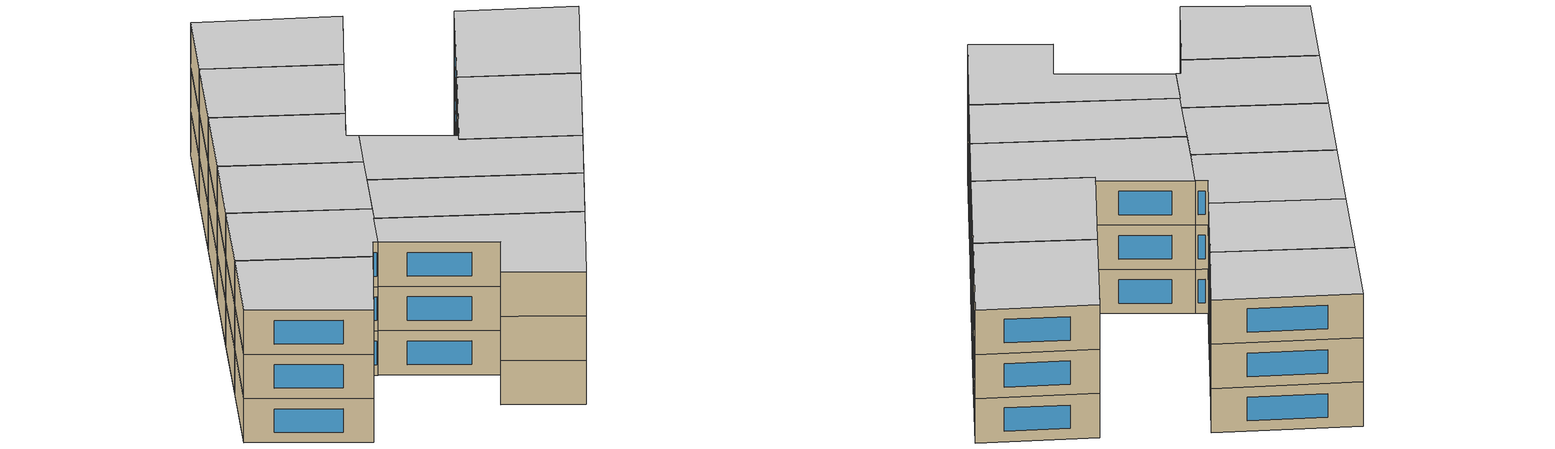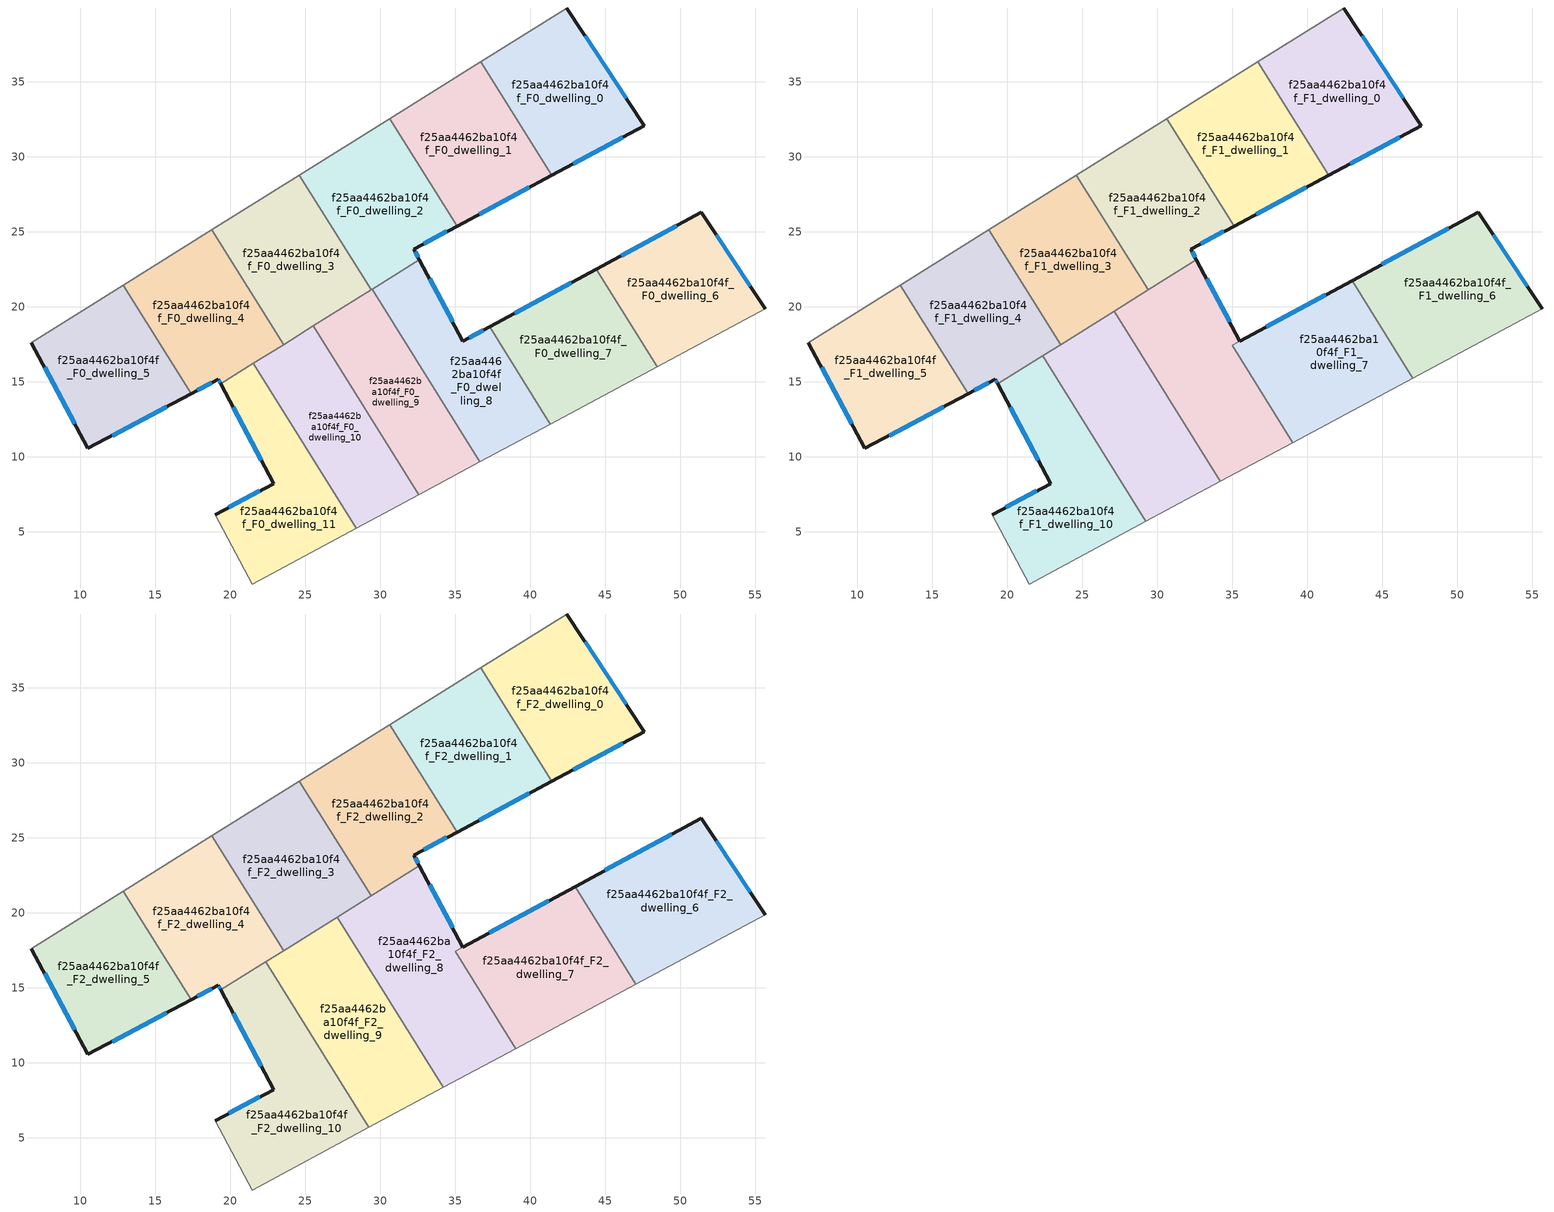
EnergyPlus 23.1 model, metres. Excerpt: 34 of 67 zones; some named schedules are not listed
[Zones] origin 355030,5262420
f25aa4462ba10f4f_F0_dwelling_0
 floor ground (EU_floor_Construction): 42.44,39.91 47.61,32.07 41.43,28.76 36.7,36.32 z0
 wall outside (EU_wall_Construction): 41.43,28.76 47.61,32.07 42.44,39.91 z0:3
 wall adiabatic (EU_wall_Construction): 42.44,39.91 36.7,36.32 z0:3
 wall to f25aa4462ba10f4f_F0_dwelling_1 (EU_wall_Construction): 36.7,36.32 41.43,28.76 z0:3
 window (EU_Window_Construction): 46.39,33.91 43.65,38.07 / 42.88,29.53 46.16,31.29 z0.7:2.3
f25aa4462ba10f4f_F0_dwelling_1
 floor ground (EU_floor_Construction): 36.7,36.32 41.43,28.76 35.12,25.38 30.65,32.54 z0
 wall outside (EU_wall_Construction): 35.12,25.38 41.43,28.76 z0:3
 wall to f25aa4462ba10f4f_F0_dwelling_2 (EU_wall_Construction): 30.65,32.54 35.12,25.38 z0:3
 wall adiabatic (EU_wall_Construction): 36.7,36.32 30.65,32.54 z0:3
 window (EU_Window_Construction): 36.6,26.17 39.95,27.96 z0.7:2.3
f25aa4462ba10f4f_F0_dwelling_10
 floor ground (EU_floor_Construction): 25.55,18.72 32.58,7.48 28.41,5.24 21.55,16.22 z0
 wall to f25aa4462ba10f4f_F0_dwelling_11 (EU_wall_Construction): 21.55,16.22 28.41,5.24 z0:3
 wall to f25aa4462ba10f4f_F0_dwelling_9 (EU_wall_Construction): 32.58,7.48 25.55,18.72 z0:3
 wall adiabatic (EU_wall_Construction): 28.41,5.24 32.58,7.48 z0:3
 wall to f25aa4462ba10f4f_F0_dwelling_4 (EU_wall_Construction): 23.56,17.48 21.55,16.22 z0:3
 wall to f25aa4462ba10f4f_F0_dwelling_3 (EU_wall_Construction): 25.55,18.72 23.56,17.48 z0:3
f25aa4462ba10f4f_F0_dwelling_11
 floor ground (EU_floor_Construction): 21.55,16.22 28.41,5.24 21.48,1.52 19.01,6.15 22.9,8.21 19.37,14.85 z0
 wall outside (EU_wall_Construction): 19.37,14.85 22.9,8.21 19.01,6.15 z0:3
 wall adiabatic (EU_wall_Construction): 19.01,6.15 21.48,1.52 28.41,5.24 z0:3
 wall to f25aa4462ba10f4f_F0_dwelling_4 (EU_wall_Construction): 21.55,16.22 19.37,14.85 z0:3
 window (EU_Window_Construction): 21.99,7.73 19.92,6.64 / 20.2,13.29 22.07,9.77 z0.7:2.3
f25aa4462ba10f4f_F0_dwelling_2
 floor ground (EU_floor_Construction): 30.65,32.54 35.12,25.38 32.24,23.84 32.62,23.13 29.39,21.12 24.61,28.77 z0
 wall outside (EU_wall_Construction): 32.62,23.13 32.24,23.84 35.12,25.38 z0:3
 wall to f25aa4462ba10f4f_F0_dwelling_3 (EU_wall_Construction): 24.61,28.77 29.39,21.12 z0:3
 wall adiabatic (EU_wall_Construction): 30.65,32.54 24.61,28.77 z0:3
 wall to f25aa4462ba10f4f_F0_dwelling_8 (EU_wall_Construction): 29.46,21.16 32.62,23.13 z0:3
 wall to f25aa4462ba10f4f_F0_dwelling_9 (EU_wall_Construction): 29.39,21.12 29.46,21.16 z0:3
 window (EU_Window_Construction): 32.53,23.3 32.33,23.67 / 32.92,24.2 34.44,25.02 z0.7:2.3
f25aa4462ba10f4f_F0_dwelling_3
 floor ground (EU_floor_Construction): 24.61,28.77 29.39,21.12 23.56,17.48 18.78,25.13 z0
 wall to f25aa4462ba10f4f_F0_dwelling_4 (EU_wall_Construction): 18.78,25.13 23.56,17.48 z0:3
 wall adiabatic (EU_wall_Construction): 24.61,28.77 18.78,25.13 z0:3
 wall to f25aa4462ba10f4f_F0_dwelling_9 (EU_wall_Construction): 25.55,18.72 29.39,21.12 z0:3
f25aa4462ba10f4f_F0_dwelling_4
 floor ground (EU_floor_Construction): 18.78,25.13 23.56,17.48 19.37,14.85 19.2,15.17 17.4,14.21 12.88,21.44 z0
 wall outside (EU_wall_Construction): 17.4,14.21 19.2,15.17 19.37,14.85 z0:3
 wall to f25aa4462ba10f4f_F0_dwelling_5 (EU_wall_Construction): 12.88,21.44 17.4,14.21 z0:3
 wall adiabatic (EU_wall_Construction): 18.78,25.13 12.88,21.44 z0:3
 window (EU_Window_Construction): 19.24,15.09 19.33,14.93 / 17.82,14.43 18.78,14.94 z0.7:2.3
f25aa4462ba10f4f_F0_dwelling_5
 floor ground (EU_floor_Construction): 12.88,21.44 17.4,14.21 10.51,10.55 6.74,17.61 z0
 wall outside (EU_wall_Construction): 6.74,17.61 10.51,10.55 17.4,14.21 z0:3
 wall adiabatic (EU_wall_Construction): 12.88,21.44 6.74,17.61 z0:3
 window (EU_Window_Construction): 12.13,11.41 15.78,13.35 / 7.63,15.95 9.63,12.21 z0.7:2.3
f25aa4462ba10f4f_F0_dwelling_6
 floor ground (EU_floor_Construction): 51.41,26.3 55.66,19.87 48.47,16.01 44.41,22.51 z0
 wall outside (EU_wall_Construction): 55.66,19.87 51.41,26.3 44.41,22.51 z0:3
 wall to f25aa4462ba10f4f_F0_dwelling_7 (EU_wall_Construction): 44.41,22.51 48.47,16.01 z0:3
 wall adiabatic (EU_wall_Construction): 48.47,16.01 55.66,19.87 z0:3
 window (EU_Window_Construction): 49.77,25.41 46.05,23.4 / 54.67,21.38 52.41,24.79 z0.7:2.3
f25aa4462ba10f4f_F0_dwelling_7
 floor ground (EU_floor_Construction): 44.41,22.51 48.47,16.01 41.35,12.18 37.29,18.67 z0
 wall outside (EU_wall_Construction): 44.41,22.51 37.29,18.67 z0:3
 wall to f25aa4462ba10f4f_F0_dwelling_8 (EU_wall_Construction): 37.29,18.67 41.35,12.18 z0:3
 wall adiabatic (EU_wall_Construction): 41.35,12.18 48.47,16.01 z0:3
 window (EU_Window_Construction): 42.74,21.61 38.96,19.57 z0.7:2.3
 ceiling adiabatic (EU_roof_Construction): 42.99,21.74 44.41,22.51 37.29,18.67 z3
f25aa4462ba10f4f_F0_dwelling_8
 floor ground (EU_floor_Construction): 37.29,18.67 41.35,12.18 36.65,9.66 29.47,21.16 32.62,23.13 35.51,17.71 z0
 wall outside (EU_wall_Construction): 37.29,18.67 35.51,17.71 32.62,23.13 z0:3
 wall adiabatic (EU_wall_Construction): 36.65,9.66 41.35,12.18 z0:3
 wall to f25aa4462ba10f4f_F0_dwelling_9 (EU_wall_Construction): 29.47,21.16 36.65,9.66 z0:3
 window (EU_Window_Construction): 34.83,18.98 33.3,21.86 / 36.87,18.45 35.93,17.93 z0.7:2.3
f25aa4462ba10f4f_F0_dwelling_9
 floor ground (EU_floor_Construction): 29.47,21.16 36.65,9.66 32.58,7.48 25.55,18.72 z0
 wall adiabatic (EU_wall_Construction): 32.58,7.48 36.65,9.66 z0:3
f25aa4462ba10f4f_F1_dwelling_0
 floor to f25aa4462ba10f4f_F0_dwelling_0 (EU_floor_Construction): 42.44,39.91 47.61,32.07 41.43,28.76 36.7,36.32 z3
 wall outside (EU_wall_Construction): 41.43,28.76 47.61,32.07 42.44,39.91 z3:6
 wall adiabatic (EU_wall_Construction): 42.44,39.91 36.7,36.32 z3:6
 wall to f25aa4462ba10f4f_F1_dwelling_1 (EU_wall_Construction): 36.7,36.32 41.43,28.76 z3:6
 window (EU_Window_Construction): 46.39,33.91 43.65,38.07 / 42.88,29.53 46.16,31.29 z3.7:5.3
f25aa4462ba10f4f_F1_dwelling_1
 floor to f25aa4462ba10f4f_F0_dwelling_1 (EU_floor_Construction): 36.7,36.32 41.43,28.76 35.12,25.38 30.65,32.54 z3
 wall outside (EU_wall_Construction): 35.12,25.38 41.43,28.76 z3:6
 wall to f25aa4462ba10f4f_F1_dwelling_2 (EU_wall_Construction): 30.65,32.54 35.12,25.38 z3:6
 wall adiabatic (EU_wall_Construction): 36.7,36.32 30.65,32.54 z3:6
 window (EU_Window_Construction): 36.6,26.17 39.95,27.96 z3.7:5.3
f25aa4462ba10f4f_F1_dwelling_10
 floor to f25aa4462ba10f4f_F0_dwelling_11 (EU_floor_Construction): 21.55,16.22 28.41,5.24 21.48,1.52 19.01,6.15 22.9,8.21 19.37,14.85 z3
 floor to f25aa4462ba10f4f_F0_dwelling_10 (EU_floor_Construction): 22.36,16.72 29.25,5.69 28.41,5.24 21.55,16.22 z3
 wall outside (EU_wall_Construction): 19.37,14.85 22.9,8.21 19.01,6.15 z3:6
 wall to f25aa4462ba10f4f_F1_dwelling_9 (EU_wall_Construction): 29.25,5.69 22.36,16.72 z3:6
 wall adiabatic (EU_wall_Construction): 19.01,6.15 21.48,1.52 29.25,5.69 z3:6
 wall to f25aa4462ba10f4f_F1_dwelling_4 (EU_wall_Construction): 22.36,16.72 19.37,14.85 z3:6
 window (EU_Window_Construction): 21.99,7.73 19.92,6.64 / 20.2,13.29 22.07,9.77 z3.7:5.3
f25aa4462ba10f4f_F1_dwelling_2
 floor to f25aa4462ba10f4f_F0_dwelling_2 (EU_floor_Construction): 30.65,32.54 35.12,25.38 32.24,23.84 32.62,23.13 29.39,21.12 24.61,28.77 z3
 wall outside (EU_wall_Construction): 32.62,23.13 32.24,23.84 35.12,25.38 z3:6
 wall to f25aa4462ba10f4f_F1_dwelling_3 (EU_wall_Construction): 24.61,28.77 29.39,21.12 z3:6
 wall adiabatic (EU_wall_Construction): 30.65,32.54 24.61,28.77 z3:6
 wall to f25aa4462ba10f4f_F1_dwelling_8 (EU_wall_Construction): 29.39,21.12 32.62,23.13 z3:6
 window (EU_Window_Construction): 32.53,23.3 32.33,23.67 / 32.92,24.2 34.44,25.02 z3.7:5.3
f25aa4462ba10f4f_F1_dwelling_3
 floor to f25aa4462ba10f4f_F0_dwelling_3 (EU_floor_Construction): 24.61,28.77 29.39,21.12 23.56,17.48 18.78,25.13 z3
 wall to f25aa4462ba10f4f_F1_dwelling_4 (EU_wall_Construction): 18.78,25.13 23.56,17.48 z3:6
 wall adiabatic (EU_wall_Construction): 24.61,28.77 18.78,25.13 z3:6
 wall to f25aa4462ba10f4f_F1_dwelling_9 (EU_wall_Construction): 23.56,17.48 27.13,19.7 z3:6
 wall to f25aa4462ba10f4f_F1_dwelling_8 (EU_wall_Construction): 27.13,19.7 29.39,21.12 z3:6
f25aa4462ba10f4f_F1_dwelling_4
 floor to f25aa4462ba10f4f_F0_dwelling_4 (EU_floor_Construction): 18.78,25.13 23.56,17.48 19.37,14.85 19.2,15.17 17.4,14.21 12.88,21.44 z3
 wall outside (EU_wall_Construction): 17.4,14.21 19.2,15.17 19.37,14.85 z3:6
 wall to f25aa4462ba10f4f_F1_dwelling_5 (EU_wall_Construction): 12.88,21.44 17.4,14.21 z3:6
 wall adiabatic (EU_wall_Construction): 18.78,25.13 12.88,21.44 z3:6
 wall to f25aa4462ba10f4f_F1_dwelling_9 (EU_wall_Construction): 22.36,16.72 23.56,17.48 z3:6
 window (EU_Window_Construction): 19.24,15.09 19.33,14.93 / 17.82,14.43 18.78,14.94 z3.7:5.3
f25aa4462ba10f4f_F1_dwelling_5
 floor to f25aa4462ba10f4f_F0_dwelling_5 (EU_floor_Construction): 12.88,21.44 17.4,14.21 10.51,10.55 6.74,17.61 z3
 wall outside (EU_wall_Construction): 6.74,17.61 10.51,10.55 17.4,14.21 z3:6
 wall adiabatic (EU_wall_Construction): 12.88,21.44 6.74,17.61 z3:6
 window (EU_Window_Construction): 12.13,11.41 15.78,13.35 / 7.63,15.95 9.63,12.21 z3.7:5.3
f25aa4462ba10f4f_F1_dwelling_6
 floor to f25aa4462ba10f4f_F0_dwelling_6 (EU_floor_Construction): 51.41,26.3 55.66,19.87 48.47,16.01 44.41,22.51 z3
 floor to f25aa4462ba10f4f_F0_dwelling_7 (EU_floor_Construction): 44.41,22.51 48.47,16.01 47.05,15.24 42.99,21.75 z3
 wall outside (EU_wall_Construction): 55.66,19.87 51.41,26.3 42.98,21.75 z3:6
 wall adiabatic (EU_wall_Construction): 47.05,15.24 55.66,19.87 z3:6
 wall to f25aa4462ba10f4f_F1_dwelling_7 (EU_wall_Construction): 42.99,21.74 47.05,15.24 z3:6
 window (EU_Window_Construction): 49.43,25.23 44.96,22.82 / 54.67,21.38 52.41,24.79 z3.7:5.3
f25aa4462ba10f4f_F1_dwelling_7
 floor to f25aa4462ba10f4f_F0_dwelling_7 (EU_floor_Construction): 42.99,21.74 47.05,15.24 41.35,12.18 37.29,18.67 z3
 floor to f25aa4462ba10f4f_F0_dwelling_8 (EU_floor_Construction): 37.29,18.67 41.35,12.18 39.05,10.95 35,17.43 z3
 wall to f25aa4462ba10f4f_F1_dwelling_8 (EU_wall_Construction): 42.99,21.74 35,17.43 39.05,10.95 z3:6
 wall adiabatic (EU_wall_Construction): 39.05,10.95 47.05,15.24 z3:6
f25aa4462ba10f4f_F1_dwelling_8
 floor to f25aa4462ba10f4f_F0_dwelling_8 (EU_floor_Construction): 37.29,18.67 35,17.43 39.05,10.95 36.65,9.66 29.47,21.16 32.62,23.13 35.51,17.71 z3
 floor to f25aa4462ba10f4f_F0_dwelling_9 (EU_floor_Construction): 29.47,21.16 36.65,9.66 34.22,8.36 27.13,19.7 z3
 wall outside (EU_wall_Construction): 42.98,21.75 35.51,17.71 32.62,23.13 z3:6
 wall adiabatic (EU_wall_Construction): 34.22,8.36 39.05,10.95 z3:6
 wall to f25aa4462ba10f4f_F1_dwelling_9 (EU_wall_Construction): 27.13,19.7 34.22,8.36 z3:6
 window (EU_Window_Construction): 34.83,18.98 33.3,21.86 / 41.23,20.8 37.27,18.66 z3.7:5.3
f25aa4462ba10f4f_F1_dwelling_9
 floor to f25aa4462ba10f4f_F0_dwelling_10 (EU_floor_Construction): 25.55,18.72 32.58,7.48 29.25,5.69 22.36,16.72 z3
 floor to f25aa4462ba10f4f_F0_dwelling_9 (EU_floor_Construction): 27.13,19.7 34.22,8.36 32.58,7.48 25.55,18.72 z3
 wall adiabatic (EU_wall_Construction): 29.25,5.69 34.22,8.36 z3:6
f25aa4462ba10f4f_F2_dwelling_0
 floor to f25aa4462ba10f4f_F1_dwelling_0 (EU_floor_Construction): 42.44,39.91 47.61,32.07 41.43,28.76 36.7,36.32 z6
 wall outside (EU_wall_Construction): 41.43,28.76 47.61,32.07 42.44,39.91 z6:9
 wall adiabatic (EU_wall_Construction): 42.44,39.91 36.7,36.32 z6:9
 wall to f25aa4462ba10f4f_F2_dwelling_1 (EU_wall_Construction): 36.7,36.32 41.43,28.76 z6:9
 window (EU_Window_Construction): 46.39,33.91 43.65,38.07 / 42.88,29.53 46.16,31.29 z6.7:8.3
 ceiling to f25aa4462ba10f4f_F3_dwelling_0 (EU_floor_Construction): 47.61,32.07 42.44,39.91 36.7,36.32 41.43,28.76 z9
f25aa4462ba10f4f_F2_dwelling_1
 floor to f25aa4462ba10f4f_F1_dwelling_1 (EU_floor_Construction): 36.7,36.32 41.43,28.76 35.12,25.38 30.65,32.54 z6
 wall outside (EU_wall_Construction): 35.12,25.38 41.43,28.76 z6:9
 wall to f25aa4462ba10f4f_F2_dwelling_2 (EU_wall_Construction): 30.65,32.54 35.12,25.38 z6:9
 wall adiabatic (EU_wall_Construction): 36.7,36.32 30.65,32.54 z6:9
 window (EU_Window_Construction): 36.6,26.17 39.95,27.96 z6.7:8.3
 ceiling to f25aa4462ba10f4f_F3_dwelling_1 (EU_floor_Construction): 41.43,28.76 36.7,36.32 30.65,32.54 35.12,25.38 z9
f25aa4462ba10f4f_F2_dwelling_10
 floor to f25aa4462ba10f4f_F1_dwelling_10 (EU_floor_Construction): 22.36,16.72 29.25,5.69 21.48,1.52 19.01,6.15 22.9,8.21 19.37,14.85 z6
 wall outside (EU_wall_Construction): 19.37,14.85 22.9,8.21 19.01,6.15 z6:9
 wall to f25aa4462ba10f4f_F2_dwelling_9 (EU_wall_Construction): 29.25,5.69 22.36,16.72 z6:9
 wall adiabatic (EU_wall_Construction): 19.01,6.15 21.48,1.52 29.25,5.69 z6:9
 wall to f25aa4462ba10f4f_F2_dwelling_4 (EU_wall_Construction): 22.36,16.72 19.37,14.85 z6:9
 window (EU_Window_Construction): 21.99,7.73 19.92,6.64 / 20.2,13.29 22.07,9.77 z6.7:8.3
 ceiling to f25aa4462ba10f4f_F3_dwelling_10 (EU_floor_Construction): 29.25,5.69 22.36,16.72 19.37,14.85 22.9,8.21 19.01,6.15 21.48,1.52 z9
f25aa4462ba10f4f_F2_dwelling_2
 floor to f25aa4462ba10f4f_F1_dwelling_2 (EU_floor_Construction): 30.65,32.54 35.12,25.38 32.24,23.84 32.62,23.13 29.39,21.12 24.61,28.77 z6
 wall outside (EU_wall_Construction): 32.62,23.13 32.24,23.84 35.12,25.38 z6:9
 wall to f25aa4462ba10f4f_F2_dwelling_3 (EU_wall_Construction): 24.61,28.77 29.39,21.12 z6:9
 wall adiabatic (EU_wall_Construction): 30.65,32.54 24.61,28.77 z6:9
 wall to f25aa4462ba10f4f_F2_dwelling_8 (EU_wall_Construction): 29.39,21.12 32.62,23.13 z6:9
 window (EU_Window_Construction): 32.53,23.3 32.33,23.67 / 32.92,24.2 34.44,25.02 z6.7:8.3
 ceiling to f25aa4462ba10f4f_F3_dwelling_2 (EU_floor_Construction): 32.62,23.13 32.24,23.84 35.12,25.38 30.65,32.54 24.61,28.77 29.39,21.12 z9
f25aa4462ba10f4f_F2_dwelling_3
 floor to f25aa4462ba10f4f_F1_dwelling_3 (EU_floor_Construction): 24.61,28.77 29.39,21.12 23.56,17.48 18.78,25.13 z6
 wall to f25aa4462ba10f4f_F2_dwelling_4 (EU_wall_Construction): 18.78,25.13 23.56,17.48 z6:9
 wall adiabatic (EU_wall_Construction): 24.61,28.77 18.78,25.13 z6:9
 wall to f25aa4462ba10f4f_F2_dwelling_9 (EU_wall_Construction): 23.56,17.48 27.13,19.7 z6:9
 wall to f25aa4462ba10f4f_F2_dwelling_8 (EU_wall_Construction): 27.13,19.7 29.39,21.12 z6:9
 ceiling to f25aa4462ba10f4f_F3_dwelling_3 (EU_floor_Construction): 29.39,21.12 24.61,28.77 18.78,25.13 23.56,17.48 z9
f25aa4462ba10f4f_F2_dwelling_4
 floor to f25aa4462ba10f4f_F1_dwelling_4 (EU_floor_Construction): 18.78,25.13 23.56,17.48 19.37,14.85 19.2,15.17 17.4,14.21 12.88,21.44 z6
 wall outside (EU_wall_Construction): 17.4,14.21 19.2,15.17 19.37,14.85 z6:9
 wall to f25aa4462ba10f4f_F2_dwelling_5 (EU_wall_Construction): 12.88,21.44 17.4,14.21 z6:9
 wall adiabatic (EU_wall_Construction): 18.78,25.13 12.88,21.44 z6:9
 wall to f25aa4462ba10f4f_F2_dwelling_9 (EU_wall_Construction): 22.36,16.72 23.56,17.48 z6:9
 window (EU_Window_Construction): 19.24,15.09 19.33,14.93 / 17.82,14.43 18.78,14.94 z6.7:8.3
 ceiling to f25aa4462ba10f4f_F3_dwelling_4 (EU_floor_Construction): 23.56,17.48 18.78,25.13 12.88,21.44 17.4,14.21 19.2,15.17 19.37,14.85 z9
f25aa4462ba10f4f_F2_dwelling_5
 floor to f25aa4462ba10f4f_F1_dwelling_5 (EU_floor_Construction): 12.88,21.44 17.4,14.21 10.51,10.55 6.74,17.61 z6
 wall outside (EU_wall_Construction): 6.74,17.61 10.51,10.55 17.4,14.21 z6:9
 wall adiabatic (EU_wall_Construction): 12.88,21.44 6.74,17.61 z6:9
 window (EU_Window_Construction): 12.13,11.41 15.78,13.35 / 7.63,15.95 9.63,12.21 z6.7:8.3
 ceiling to f25aa4462ba10f4f_F3_dwelling_5 (EU_floor_Construction): 17.4,14.21 12.88,21.44 6.74,17.61 10.51,10.55 z9
f25aa4462ba10f4f_F2_dwelling_6
 floor to f25aa4462ba10f4f_F1_dwelling_6 (EU_floor_Construction): 51.41,26.3 55.66,19.87 47.05,15.24 42.98,21.75 z6
 wall outside (EU_wall_Construction): 55.66,19.87 51.41,26.3 42.98,21.75 z6:9
 wall adiabatic (EU_wall_Construction): 47.05,15.24 55.66,19.87 z6:9
 wall to f25aa4462ba10f4f_F2_dwelling_7 (EU_wall_Construction): 42.99,21.74 47.05,15.24 z6:9
 window (EU_Window_Construction): 49.43,25.23 44.96,22.82 / 54.67,21.38 52.41,24.79 z6.7:8.3
 ceiling to f25aa4462ba10f4f_F3_dwelling_6 (EU_floor_Construction): 55.66,19.87 51.41,26.3 42.98,21.75 47.05,15.24 z9
f25aa4462ba10f4f_F2_dwelling_7
 floor to f25aa4462ba10f4f_F1_dwelling_7 (EU_floor_Construction): 42.99,21.74 47.05,15.24 39.05,10.95 35,17.43 z6
 wall to f25aa4462ba10f4f_F2_dwelling_8 (EU_wall_Construction): 42.99,21.74 35,17.43 39.05,10.95 z6:9
 wall adiabatic (EU_wall_Construction): 39.05,10.95 47.05,15.24 z6:9
 ceiling to f25aa4462ba10f4f_F3_dwelling_7 (EU_floor_Construction): 47.05,15.24 42.99,21.74 35,17.43 39.05,10.95 z9
f25aa4462ba10f4f_F2_dwelling_8
 floor to f25aa4462ba10f4f_F1_dwelling_8 (EU_floor_Construction): 32.62,23.13 35.51,17.71 35,17.43 39.05,10.95 34.22,8.36 27.13,19.7 z6
 wall outside (EU_wall_Construction): 35.51,17.71 32.62,23.13 / 35.51,17.71 42.98,21.75 z6:9
 wall adiabatic (EU_wall_Construction): 34.22,8.36 39.05,10.95 z6:9
 wall to f25aa4462ba10f4f_F2_dwelling_9 (EU_wall_Construction): 27.13,19.7 34.22,8.36 z6:9
 window (EU_Window_Construction): 34.83,18.98 33.3,21.86 / 37.27,18.66 41.23,20.8 z6.7:8.3
 ceiling to f25aa4462ba10f4f_F3_dwelling_8 (EU_floor_Construction): 39.05,10.95 35,17.43 35.51,17.71 32.62,23.13 27.13,19.7 34.22,8.36 z9
f25aa4462ba10f4f_F2_dwelling_9
 floor to f25aa4462ba10f4f_F1_dwelling_9 (EU_floor_Construction): 27.13,19.7 34.22,8.36 29.25,5.69 22.36,16.72 z6
 wall adiabatic (EU_wall_Construction): 29.25,5.69 34.22,8.36 z6:9
 ceiling to f25aa4462ba10f4f_F3_dwelling_9 (EU_floor_Construction): 34.22,8.36 27.13,19.7 22.36,16.72 29.25,5.69 z9
[Building]
EU S2 Campaign: North Axis=0; Terrain=City; Solar Distribution=FullExterior
[Site:Location]
Budapest.Ferenc.Liszt.Intl.AP: Latitude=47.437; Longitude=19.256; Time Zone=1; Elevation=185
[SizingPeriod:WeatherFileDays]
AnnualSizingPeriod: Begin Month=1; Begin Day of Month=1; End Month=12; End Day of Month=31; Day of Week for Start Day=Monday; Use Weather File Daylight Saving Period=No; Use Weather File Rain and Snow Indicators=No
[MATERIAL]
EU_InternalMass_Material: Roughness=MediumRough; Thickness=0.1; Conductivity=1; Density=1800; Specific Heat=900; Thermal Absorptance=0.9; Solar Absorptance=0.7; Visible Absorptance=0.7
[MATERIAL:NOMASS] Roughness=MediumRough; Thermal Absorptance=0.9; Solar Absorptance=0.7; Visible Absorptance=0.7
Name | Thermal Resistance
EU_wall_NoMass | 0.832559
EU_roof_NoMass | 1.39638
EU_floor_NoMass | 0.872794
[WINDOWMATERIAL:SIMPLEGLAZINGSYSTEM]
EU_Window_SimpleGlazing: UFactor=2.79869; Solar Heat Gain Coefficient=0.75; Visible Transmittance=0.75
[CONSTRUCTION]
EU_wall_Construction: EU_wall_NoMass
EU_roof_Construction: EU_roof_NoMass
EU_floor_Construction: EU_floor_NoMass
EU_Window_Construction: EU_Window_SimpleGlazing
EU_InternalMass_Construction: EU_InternalMass_Material
[ZONE] Type=1; Multiplier=1; Ceiling Height=autocalculate; Floor Area=autocalculate; Part of Total Floor Area=Yes
Name | Volume
f25aa4462ba10f4f_F0_dwelling_0; f25aa4462ba10f4f_F1_dwelling_0; f25aa4462ba10f4f_F2_dwelling_0 | 188.988
f25aa4462ba10f4f_F0_dwelling_1; f25aa4462ba10f4f_F1_dwelling_1; f25aa4462ba10f4f_F2_dwelling_1 | 185.958
f25aa4462ba10f4f_F0_dwelling_10 | 185.466
f25aa4462ba10f4f_F1_dwelling_10; f25aa4462ba10f4f_F2_dwelling_10 | 222.561
f25aa4462ba10f4f_F0_dwelling_11 | 185.456
f25aa4462ba10f4f_F0_dwelling_2; f25aa4462ba10f4f_F1_dwelling_2; f25aa4462ba10f4f_F2_dwelling_2 | 185.966
f25aa4462ba10f4f_F0_dwelling_3; f25aa4462ba10f4f_F1_dwelling_3; f25aa4462ba10f4f_F2_dwelling_3 | 185.974
f25aa4462ba10f4f_F0_dwelling_4; f25aa4462ba10f4f_F1_dwelling_4; f25aa4462ba10f4f_F2_dwelling_4 | 185.986
f25aa4462ba10f4f_F0_dwelling_5; f25aa4462ba10f4f_F1_dwelling_5; f25aa4462ba10f4f_F2_dwelling_5 | 185.971
f25aa4462ba10f4f_F0_dwelling_6 | 185.451
f25aa4462ba10f4f_F1_dwelling_6; f25aa4462ba10f4f_F2_dwelling_6 | 222.564
f25aa4462ba10f4f_F0_dwelling_7 | 185.462
f25aa4462ba10f4f_F1_dwelling_7; f25aa4462ba10f4f_F2_dwelling_7 | 207.942
f25aa4462ba10f4f_F0_dwelling_8 | 185.449
f25aa4462ba10f4f_F1_dwelling_8; f25aa4462ba10f4f_F2_dwelling_8 | 237.103
f25aa4462ba10f4f_F0_dwelling_9 | 185.447
f25aa4462ba10f4f_F1_dwelling_9; f25aa4462ba10f4f_F2_dwelling_9 | 222.538
[INTERNALMASS] Construction=EU_InternalMass_Construction
Name | Zone or ZoneList | Surface Area
f25aa4462ba10f4f_F0_dwelling_0_EU_InternalMass | f25aa4462ba10f4f_F0_dwelling_0 | 62.9961
f25aa4462ba10f4f_F0_dwelling_1_EU_InternalMass | f25aa4462ba10f4f_F0_dwelling_1 | 61.9863
f25aa4462ba10f4f_F0_dwelling_2_EU_InternalMass | f25aa4462ba10f4f_F0_dwelling_2 | 61.9886
f25aa4462ba10f4f_F0_dwelling_3_EU_InternalMass | f25aa4462ba10f4f_F0_dwelling_3 | 61.9916
f25aa4462ba10f4f_F0_dwelling_4_EU_InternalMass | f25aa4462ba10f4f_F0_dwelling_4 | 61.9953
f25aa4462ba10f4f_F0_dwelling_5_EU_InternalMass | f25aa4462ba10f4f_F0_dwelling_5 | 61.9903
f25aa4462ba10f4f_F0_dwelling_6_EU_InternalMass | f25aa4462ba10f4f_F0_dwelling_6 | 61.8171
f25aa4462ba10f4f_F0_dwelling_7_EU_InternalMass | f25aa4462ba10f4f_F0_dwelling_7 | 61.8208
f25aa4462ba10f4f_F0_dwelling_8_EU_InternalMass | f25aa4462ba10f4f_F0_dwelling_8 | 61.8162
f25aa4462ba10f4f_F0_dwelling_9_EU_InternalMass | f25aa4462ba10f4f_F0_dwelling_9 | 61.8158
f25aa4462ba10f4f_F0_dwelling_10_EU_InternalMass | f25aa4462ba10f4f_F0_dwelling_10 | 61.8221
f25aa4462ba10f4f_F0_dwelling_11_EU_InternalMass | f25aa4462ba10f4f_F0_dwelling_11 | 61.8188
f25aa4462ba10f4f_F1_dwelling_0_EU_InternalMass | f25aa4462ba10f4f_F1_dwelling_0 | 62.9961
f25aa4462ba10f4f_F1_dwelling_1_EU_InternalMass | f25aa4462ba10f4f_F1_dwelling_1 | 61.9863
f25aa4462ba10f4f_F1_dwelling_2_EU_InternalMass | f25aa4462ba10f4f_F1_dwelling_2 | 61.9886
f25aa4462ba10f4f_F1_dwelling_3_EU_InternalMass | f25aa4462ba10f4f_F1_dwelling_3 | 61.9916
f25aa4462ba10f4f_F1_dwelling_4_EU_InternalMass | f25aa4462ba10f4f_F1_dwelling_4 | 61.9953
f25aa4462ba10f4f_F1_dwelling_5_EU_InternalMass | f25aa4462ba10f4f_F1_dwelling_5 | 61.9903
f25aa4462ba10f4f_F1_dwelling_6_EU_InternalMass | f25aa4462ba10f4f_F1_dwelling_6 | 74.188
f25aa4462ba10f4f_F1_dwelling_7_EU_InternalMass | f25aa4462ba10f4f_F1_dwelling_7 | 69.3404
f25aa4462ba10f4f_F1_dwelling_8_EU_InternalMass | f25aa4462ba10f4f_F1_dwelling_8 | 79.0354
f25aa4462ba10f4f_F1_dwelling_9_EU_InternalMass | f25aa4462ba10f4f_F1_dwelling_9 | 74.1795
f25aa4462ba10f4f_F1_dwelling_10_EU_InternalMass | f25aa4462ba10f4f_F1_dwelling_10 | 74.1869
f25aa4462ba10f4f_F2_dwelling_0_EU_InternalMass | f25aa4462ba10f4f_F2_dwelling_0 | 62.9961
f25aa4462ba10f4f_F2_dwelling_1_EU_InternalMass | f25aa4462ba10f4f_F2_dwelling_1 | 61.9863
f25aa4462ba10f4f_F2_dwelling_2_EU_InternalMass | f25aa4462ba10f4f_F2_dwelling_2 | 61.9886
f25aa4462ba10f4f_F2_dwelling_3_EU_InternalMass | f25aa4462ba10f4f_F2_dwelling_3 | 61.9916
f25aa4462ba10f4f_F2_dwelling_4_EU_InternalMass | f25aa4462ba10f4f_F2_dwelling_4 | 61.9953
f25aa4462ba10f4f_F2_dwelling_5_EU_InternalMass | f25aa4462ba10f4f_F2_dwelling_5 | 61.9903
f25aa4462ba10f4f_F2_dwelling_6_EU_InternalMass | f25aa4462ba10f4f_F2_dwelling_6 | 74.188
f25aa4462ba10f4f_F2_dwelling_7_EU_InternalMass | f25aa4462ba10f4f_F2_dwelling_7 | 69.3404
f25aa4462ba10f4f_F2_dwelling_8_EU_InternalMass | f25aa4462ba10f4f_F2_dwelling_8 | 79.0354
f25aa4462ba10f4f_F2_dwelling_9_EU_InternalMass | f25aa4462ba10f4f_F2_dwelling_9 | 74.1795
f25aa4462ba10f4f_F2_dwelling_10_EU_InternalMass | f25aa4462ba10f4f_F2_dwelling_10 | 74.1869
[OTHEREQUIPMENT] Fuel Type=Electricity; Design Level Calculation Method=Watts/Area; Power per Zone Floor Area=1; Fraction Latent=0; Fraction Radiant=0; Fraction Lost=0; Carbon Dioxide Generation Rate=0; EndUse Subcategory=EU_Step8_InternalGains
Name | Zone or ZoneList or Space or SpaceList | Schedule
EU_Step8_InternalGain_f25aa4462ba10f4f_F0_dwelling_0_f000 | f25aa4462ba10f4f_F0_dwelling_0 | EU_Step8_GainSchedule_f25aa4462ba10f4f_F0_dwelling_0_f000
EU_Step8_InternalGain_f25aa4462ba10f4f_F0_dwelling_1_f000 | f25aa4462ba10f4f_F0_dwelling_1 | EU_Step8_GainSchedule_f25aa4462ba10f4f_F0_dwelling_1_f000
EU_Step8_InternalGain_f25aa4462ba10f4f_F0_dwelling_2_f000 | f25aa4462ba10f4f_F0_dwelling_2 | EU_Step8_GainSchedule_f25aa4462ba10f4f_F0_dwelling_2_f000
EU_Step8_InternalGain_f25aa4462ba10f4f_F0_dwelling_3_f000 | f25aa4462ba10f4f_F0_dwelling_3 | EU_Step8_GainSchedule_f25aa4462ba10f4f_F0_dwelling_3_f000
EU_Step8_InternalGain_f25aa4462ba10f4f_F0_dwelling_4_f000 | f25aa4462ba10f4f_F0_dwelling_4 | EU_Step8_GainSchedule_f25aa4462ba10f4f_F0_dwelling_4_f000
EU_Step8_InternalGain_f25aa4462ba10f4f_F0_dwelling_5_f000 | f25aa4462ba10f4f_F0_dwelling_5 | EU_Step8_GainSchedule_f25aa4462ba10f4f_F0_dwelling_5_f000
EU_Step8_InternalGain_f25aa4462ba10f4f_F0_dwelling_6_f000 | f25aa4462ba10f4f_F0_dwelling_6 | EU_Step8_GainSchedule_f25aa4462ba10f4f_F0_dwelling_6_f000
EU_Step8_InternalGain_f25aa4462ba10f4f_F0_dwelling_7_f000 | f25aa4462ba10f4f_F0_dwelling_7 | EU_Step8_GainSchedule_f25aa4462ba10f4f_F0_dwelling_7_f000
EU_Step8_InternalGain_f25aa4462ba10f4f_F0_dwelling_8_f000 | f25aa4462ba10f4f_F0_dwelling_8 | EU_Step8_GainSchedule_f25aa4462ba10f4f_F0_dwelling_8_f000
EU_Step8_InternalGain_f25aa4462ba10f4f_F0_dwelling_9_f000 | f25aa4462ba10f4f_F0_dwelling_9 | EU_Step8_GainSchedule_f25aa4462ba10f4f_F0_dwelling_9_f000
EU_Step8_InternalGain_f25aa4462ba10f4f_F0_dwelling_10_f000 | f25aa4462ba10f4f_F0_dwelling_10 | EU_Step8_GainSchedule_f25aa4462ba10f4f_F0_dwelling_10_f000
EU_Step8_InternalGain_f25aa4462ba10f4f_F0_dwelling_11_f000 | f25aa4462ba10f4f_F0_dwelling_11 | EU_Step8_GainSchedule_f25aa4462ba10f4f_F0_dwelling_11_f000
EU_Step8_InternalGain_f25aa4462ba10f4f_F1_dwelling_0_f000 | f25aa4462ba10f4f_F1_dwelling_0 | EU_Step8_GainSchedule_f25aa4462ba10f4f_F1_dwelling_0_f000
EU_Step8_InternalGain_f25aa4462ba10f4f_F1_dwelling_1_f000 | f25aa4462ba10f4f_F1_dwelling_1 | EU_Step8_GainSchedule_f25aa4462ba10f4f_F1_dwelling_1_f000
EU_Step8_InternalGain_f25aa4462ba10f4f_F1_dwelling_2_f000 | f25aa4462ba10f4f_F1_dwelling_2 | EU_Step8_GainSchedule_f25aa4462ba10f4f_F1_dwelling_2_f000
EU_Step8_InternalGain_f25aa4462ba10f4f_F1_dwelling_3_f000 | f25aa4462ba10f4f_F1_dwelling_3 | EU_Step8_GainSchedule_f25aa4462ba10f4f_F1_dwelling_3_f000
EU_Step8_InternalGain_f25aa4462ba10f4f_F1_dwelling_4_f000 | f25aa4462ba10f4f_F1_dwelling_4 | EU_Step8_GainSchedule_f25aa4462ba10f4f_F1_dwelling_4_f000
EU_Step8_InternalGain_f25aa4462ba10f4f_F1_dwelling_5_f000 | f25aa4462ba10f4f_F1_dwelling_5 | EU_Step8_GainSchedule_f25aa4462ba10f4f_F1_dwelling_5_f000
EU_Step8_InternalGain_f25aa4462ba10f4f_F1_dwelling_6_f000 | f25aa4462ba10f4f_F1_dwelling_6 | EU_Step8_GainSchedule_f25aa4462ba10f4f_F1_dwelling_6_f000
EU_Step8_InternalGain_f25aa4462ba10f4f_F1_dwelling_7_f000 | f25aa4462ba10f4f_F1_dwelling_7 | EU_Step8_GainSchedule_f25aa4462ba10f4f_F1_dwelling_7_f000
EU_Step8_InternalGain_f25aa4462ba10f4f_F1_dwelling_8_f000 | f25aa4462ba10f4f_F1_dwelling_8 | EU_Step8_GainSchedule_f25aa4462ba10f4f_F1_dwelling_8_f000
EU_Step8_InternalGain_f25aa4462ba10f4f_F1_dwelling_9_f000 | f25aa4462ba10f4f_F1_dwelling_9 | EU_Step8_GainSchedule_f25aa4462ba10f4f_F1_dwelling_9_f000
EU_Step8_InternalGain_f25aa4462ba10f4f_F1_dwelling_10_f000 | f25aa4462ba10f4f_F1_dwelling_10 | EU_Step8_GainSchedule_f25aa4462ba10f4f_F1_dwelling_10_f000
EU_Step8_InternalGain_f25aa4462ba10f4f_F2_dwelling_0_f000 | f25aa4462ba10f4f_F2_dwelling_0 | EU_Step8_GainSchedule_f25aa4462ba10f4f_F2_dwelling_0_f000
EU_Step8_InternalGain_f25aa4462ba10f4f_F2_dwelling_1_f000 | f25aa4462ba10f4f_F2_dwelling_1 | EU_Step8_GainSchedule_f25aa4462ba10f4f_F2_dwelling_1_f000
EU_Step8_InternalGain_f25aa4462ba10f4f_F2_dwelling_2_f000 | f25aa4462ba10f4f_F2_dwelling_2 | EU_Step8_GainSchedule_f25aa4462ba10f4f_F2_dwelling_2_f000
EU_Step8_InternalGain_f25aa4462ba10f4f_F2_dwelling_3_f000 | f25aa4462ba10f4f_F2_dwelling_3 | EU_Step8_GainSchedule_f25aa4462ba10f4f_F2_dwelling_3_f000
EU_Step8_InternalGain_f25aa4462ba10f4f_F2_dwelling_4_f000 | f25aa4462ba10f4f_F2_dwelling_4 | EU_Step8_GainSchedule_f25aa4462ba10f4f_F2_dwelling_4_f000
EU_Step8_InternalGain_f25aa4462ba10f4f_F2_dwelling_5_f000 | f25aa4462ba10f4f_F2_dwelling_5 | EU_Step8_GainSchedule_f25aa4462ba10f4f_F2_dwelling_5_f000
EU_Step8_InternalGain_f25aa4462ba10f4f_F2_dwelling_6_f000 | f25aa4462ba10f4f_F2_dwelling_6 | EU_Step8_GainSchedule_f25aa4462ba10f4f_F2_dwelling_6_f000
EU_Step8_InternalGain_f25aa4462ba10f4f_F2_dwelling_7_f000 | f25aa4462ba10f4f_F2_dwelling_7 | EU_Step8_GainSchedule_f25aa4462ba10f4f_F2_dwelling_7_f000
EU_Step8_InternalGain_f25aa4462ba10f4f_F2_dwelling_8_f000 | f25aa4462ba10f4f_F2_dwelling_8 | EU_Step8_GainSchedule_f25aa4462ba10f4f_F2_dwelling_8_f000
EU_Step8_InternalGain_f25aa4462ba10f4f_F2_dwelling_9_f000 | f25aa4462ba10f4f_F2_dwelling_9 | EU_Step8_GainSchedule_f25aa4462ba10f4f_F2_dwelling_9_f000
EU_Step8_InternalGain_f25aa4462ba10f4f_F2_dwelling_10_f000 | f25aa4462ba10f4f_F2_dwelling_10 | EU_Step8_GainSchedule_f25aa4462ba10f4f_F2_dwelling_10_f000
[ZONEVENTILATION:DESIGNFLOWRATE] Schedule=EU_AlwaysOn; Design Flow Rate Calculation Method=AirChanges/Hour; Air Changes per Hour=0.475469; Ventilation Type=Natural; Fan Pressure Rise=0; Fan Total Efficiency=1; Constant Term Coefficient=1; Temperature Term Coefficient=0; Velocity Term Coefficient=0; Velocity Squared Term Coefficient=0; Minimum Indoor Temperature=-100; Maximum Indoor Temperature=100; Delta Temperature=-100; Minimum Outdoor Temperature=-100; Maximum Outdoor Temperature=100; Maximum Wind Speed=40
Name | Zone or ZoneList or Space or SpaceList
EU_ConstantAir_f25aa4462ba10f4f_F0_dwelling_0 | f25aa4462ba10f4f_F0_dwelling_0
EU_ConstantAir_f25aa4462ba10f4f_F0_dwelling_1 | f25aa4462ba10f4f_F0_dwelling_1
EU_ConstantAir_f25aa4462ba10f4f_F0_dwelling_2 | f25aa4462ba10f4f_F0_dwelling_2
EU_ConstantAir_f25aa4462ba10f4f_F0_dwelling_3 | f25aa4462ba10f4f_F0_dwelling_3
EU_ConstantAir_f25aa4462ba10f4f_F0_dwelling_4 | f25aa4462ba10f4f_F0_dwelling_4
EU_ConstantAir_f25aa4462ba10f4f_F0_dwelling_5 | f25aa4462ba10f4f_F0_dwelling_5
EU_ConstantAir_f25aa4462ba10f4f_F0_dwelling_6 | f25aa4462ba10f4f_F0_dwelling_6
EU_ConstantAir_f25aa4462ba10f4f_F0_dwelling_7 | f25aa4462ba10f4f_F0_dwelling_7
EU_ConstantAir_f25aa4462ba10f4f_F0_dwelling_8 | f25aa4462ba10f4f_F0_dwelling_8
EU_ConstantAir_f25aa4462ba10f4f_F0_dwelling_9 | f25aa4462ba10f4f_F0_dwelling_9
EU_ConstantAir_f25aa4462ba10f4f_F0_dwelling_10 | f25aa4462ba10f4f_F0_dwelling_10
EU_ConstantAir_f25aa4462ba10f4f_F0_dwelling_11 | f25aa4462ba10f4f_F0_dwelling_11
EU_ConstantAir_f25aa4462ba10f4f_F1_dwelling_0 | f25aa4462ba10f4f_F1_dwelling_0
EU_ConstantAir_f25aa4462ba10f4f_F1_dwelling_1 | f25aa4462ba10f4f_F1_dwelling_1
EU_ConstantAir_f25aa4462ba10f4f_F1_dwelling_2 | f25aa4462ba10f4f_F1_dwelling_2
EU_ConstantAir_f25aa4462ba10f4f_F1_dwelling_3 | f25aa4462ba10f4f_F1_dwelling_3
EU_ConstantAir_f25aa4462ba10f4f_F1_dwelling_4 | f25aa4462ba10f4f_F1_dwelling_4
EU_ConstantAir_f25aa4462ba10f4f_F1_dwelling_5 | f25aa4462ba10f4f_F1_dwelling_5
EU_ConstantAir_f25aa4462ba10f4f_F1_dwelling_6 | f25aa4462ba10f4f_F1_dwelling_6
EU_ConstantAir_f25aa4462ba10f4f_F1_dwelling_7 | f25aa4462ba10f4f_F1_dwelling_7
EU_ConstantAir_f25aa4462ba10f4f_F1_dwelling_8 | f25aa4462ba10f4f_F1_dwelling_8
EU_ConstantAir_f25aa4462ba10f4f_F1_dwelling_9 | f25aa4462ba10f4f_F1_dwelling_9
EU_ConstantAir_f25aa4462ba10f4f_F1_dwelling_10 | f25aa4462ba10f4f_F1_dwelling_10
EU_ConstantAir_f25aa4462ba10f4f_F2_dwelling_0 | f25aa4462ba10f4f_F2_dwelling_0
EU_ConstantAir_f25aa4462ba10f4f_F2_dwelling_1 | f25aa4462ba10f4f_F2_dwelling_1
EU_ConstantAir_f25aa4462ba10f4f_F2_dwelling_2 | f25aa4462ba10f4f_F2_dwelling_2
EU_ConstantAir_f25aa4462ba10f4f_F2_dwelling_3 | f25aa4462ba10f4f_F2_dwelling_3
EU_ConstantAir_f25aa4462ba10f4f_F2_dwelling_4 | f25aa4462ba10f4f_F2_dwelling_4
EU_ConstantAir_f25aa4462ba10f4f_F2_dwelling_5 | f25aa4462ba10f4f_F2_dwelling_5
EU_ConstantAir_f25aa4462ba10f4f_F2_dwelling_6 | f25aa4462ba10f4f_F2_dwelling_6
EU_ConstantAir_f25aa4462ba10f4f_F2_dwelling_7 | f25aa4462ba10f4f_F2_dwelling_7
EU_ConstantAir_f25aa4462ba10f4f_F2_dwelling_8 | f25aa4462ba10f4f_F2_dwelling_8
EU_ConstantAir_f25aa4462ba10f4f_F2_dwelling_9 | f25aa4462ba10f4f_F2_dwelling_9
EU_ConstantAir_f25aa4462ba10f4f_F2_dwelling_10 | f25aa4462ba10f4f_F2_dwelling_10
[HVACTEMPLATE:ZONE:IDEALLOADSAIRSYSTEM] System Availability Schedule=EU_AlwaysOn; Maximum Heating Supply Air Temperature=50; Minimum Cooling Supply Air Temperature=13; Maximum Heating Supply Air Humidity Ratio=0.0156; Minimum Cooling Supply Air Humidity Ratio=0.0077; Heating Limit=NoLimit; Cooling Limit=NoLimit; Heating Availability Schedule=EU_AlwaysOn; Cooling Availability Schedule=EU_CoolingOff; Dehumidification Control Type=ConstantSensibleHeatRatio; Cooling Sensible Heat Ratio=0.7; Dehumidification Setpoint=60; Humidification Control Type=None; Humidification Setpoint=30; Outdoor Air Method=None; Outdoor Air Flow Rate per Person=0.00944; Outdoor Air Flow Rate per Zone Floor Area=0; Outdoor Air Flow Rate per Zone=0; Demand Controlled Ventilation Type=None; Outdoor Air Economizer Type=NoEconomizer; Heat Recovery Type=None; Sensible Heat Recovery Effectiveness=0.7; Latent Heat Recovery Effectiveness=0.65
Name | Template Thermostat
f25aa4462ba10f4f_F0_dwelling_0 | EU_HeatOnly_f25aa4462ba10f4f_F0_dwelling_0
f25aa4462ba10f4f_F0_dwelling_1 | EU_HeatOnly_f25aa4462ba10f4f_F0_dwelling_1
f25aa4462ba10f4f_F0_dwelling_2 | EU_HeatOnly_f25aa4462ba10f4f_F0_dwelling_2
f25aa4462ba10f4f_F0_dwelling_3 | EU_HeatOnly_f25aa4462ba10f4f_F0_dwelling_3
f25aa4462ba10f4f_F0_dwelling_4 | EU_HeatOnly_f25aa4462ba10f4f_F0_dwelling_4
f25aa4462ba10f4f_F0_dwelling_5 | EU_HeatOnly_f25aa4462ba10f4f_F0_dwelling_5
f25aa4462ba10f4f_F0_dwelling_6 | EU_HeatOnly_f25aa4462ba10f4f_F0_dwelling_6
f25aa4462ba10f4f_F0_dwelling_7 | EU_HeatOnly_f25aa4462ba10f4f_F0_dwelling_7
f25aa4462ba10f4f_F0_dwelling_8 | EU_HeatOnly_f25aa4462ba10f4f_F0_dwelling_8
f25aa4462ba10f4f_F0_dwelling_9 | EU_HeatOnly_f25aa4462ba10f4f_F0_dwelling_9
f25aa4462ba10f4f_F0_dwelling_10 | EU_HeatOnly_f25aa4462ba10f4f_F0_dwelling_10
f25aa4462ba10f4f_F0_dwelling_11 | EU_HeatOnly_f25aa4462ba10f4f_F0_dwelling_11
f25aa4462ba10f4f_F1_dwelling_0 | EU_HeatOnly_f25aa4462ba10f4f_F1_dwelling_0
f25aa4462ba10f4f_F1_dwelling_1 | EU_HeatOnly_f25aa4462ba10f4f_F1_dwelling_1
f25aa4462ba10f4f_F1_dwelling_2 | EU_HeatOnly_f25aa4462ba10f4f_F1_dwelling_2
f25aa4462ba10f4f_F1_dwelling_3 | EU_HeatOnly_f25aa4462ba10f4f_F1_dwelling_3
f25aa4462ba10f4f_F1_dwelling_4 | EU_HeatOnly_f25aa4462ba10f4f_F1_dwelling_4
f25aa4462ba10f4f_F1_dwelling_5 | EU_HeatOnly_f25aa4462ba10f4f_F1_dwelling_5
f25aa4462ba10f4f_F1_dwelling_6 | EU_HeatOnly_f25aa4462ba10f4f_F1_dwelling_6
f25aa4462ba10f4f_F1_dwelling_7 | EU_HeatOnly_f25aa4462ba10f4f_F1_dwelling_7
f25aa4462ba10f4f_F1_dwelling_8 | EU_HeatOnly_f25aa4462ba10f4f_F1_dwelling_8
f25aa4462ba10f4f_F1_dwelling_9 | EU_HeatOnly_f25aa4462ba10f4f_F1_dwelling_9
f25aa4462ba10f4f_F1_dwelling_10 | EU_HeatOnly_f25aa4462ba10f4f_F1_dwelling_10
f25aa4462ba10f4f_F2_dwelling_0 | EU_HeatOnly_f25aa4462ba10f4f_F2_dwelling_0
f25aa4462ba10f4f_F2_dwelling_1 | EU_HeatOnly_f25aa4462ba10f4f_F2_dwelling_1
f25aa4462ba10f4f_F2_dwelling_2 | EU_HeatOnly_f25aa4462ba10f4f_F2_dwelling_2
f25aa4462ba10f4f_F2_dwelling_3 | EU_HeatOnly_f25aa4462ba10f4f_F2_dwelling_3
f25aa4462ba10f4f_F2_dwelling_4 | EU_HeatOnly_f25aa4462ba10f4f_F2_dwelling_4
f25aa4462ba10f4f_F2_dwelling_5 | EU_HeatOnly_f25aa4462ba10f4f_F2_dwelling_5
f25aa4462ba10f4f_F2_dwelling_6 | EU_HeatOnly_f25aa4462ba10f4f_F2_dwelling_6
f25aa4462ba10f4f_F2_dwelling_7 | EU_HeatOnly_f25aa4462ba10f4f_F2_dwelling_7
f25aa4462ba10f4f_F2_dwelling_8 | EU_HeatOnly_f25aa4462ba10f4f_F2_dwelling_8
f25aa4462ba10f4f_F2_dwelling_9 | EU_HeatOnly_f25aa4462ba10f4f_F2_dwelling_9
f25aa4462ba10f4f_F2_dwelling_10 | EU_HeatOnly_f25aa4462ba10f4f_F2_dwelling_10
[SIZING:ZONE] Zone Cooling Design Supply Air Temperature Input Method=SupplyAirTemperature; Zone Cooling Design Supply Air Temperature=13; Zone Heating Design Supply Air Temperature Input Method=SupplyAirTemperature; Zone Heating Design Supply Air Temperature=50; Zone Cooling Design Supply Air Humidity Ratio=0.008; Zone Heating Design Supply Air Humidity Ratio=0.008; Cooling Design Air Flow Method=DesignDay; Cooling Design Air Flow Rate=0; Cooling Minimum Air Flow per Zone Floor Area=0.000762; Cooling Minimum Air Flow=0; Cooling Minimum Air Flow Fraction=0.2; Heating Design Air Flow Method=DesignDay; Heating Design Air Flow Rate=0; Heating Maximum Air Flow per Zone Floor Area=0.002032; Heating Maximum Air Flow=0.141576; Heating Maximum Air Flow Fraction=0.3; Account for Dedicated Outdoor Air System=No; Dedicated Outdoor Air System Control Strategy=NeutralSupplyAir; Dedicated Outdoor Air Low Setpoint Temperature for Design=autosize; Dedicated Outdoor Air High Setpoint Temperature for Design=autosize; Zone Load Sizing Method=Sensible Load Only No Latent Load; Zone Latent Cooling Design Supply Air Humidity Ratio Input Method=HumidityRatioDifference; Zone Cooling Design Supply Air Humidity Ratio Difference=0.005; Zone Latent Heating Design Supply Air Humidity Ratio Input Method=HumidityRatioDifference; Zone Humidification Design Supply Air Humidity Ratio Difference=0.005
f25aa4462ba10f4f_F0_dwelling_0; f25aa4462ba10f4f_F0_dwelling_1; f25aa4462ba10f4f_F0_dwelling_2; f25aa4462ba10f4f_F0_dwelling_3; f25aa4462ba10f4f_F0_dwelling_4; f25aa4462ba10f4f_F0_dwelling_5; f25aa4462ba10f4f_F0_dwelling_6; f25aa4462ba10f4f_F0_dwelling_7; f25aa4462ba10f4f_F0_dwelling_8; f25aa4462ba10f4f_F0_dwelling_9; f25aa4462ba10f4f_F0_dwelling_10; f25aa4462ba10f4f_F0_dwelling_11; f25aa4462ba10f4f_F1_dwelling_0; f25aa4462ba10f4f_F1_dwelling_1; f25aa4462ba10f4f_F1_dwelling_2; f25aa4462ba10f4f_F1_dwelling_3; f25aa4462ba10f4f_F1_dwelling_4; f25aa4462ba10f4f_F1_dwelling_5; f25aa4462ba10f4f_F1_dwelling_6; f25aa4462ba10f4f_F1_dwelling_7; f25aa4462ba10f4f_F1_dwelling_8; f25aa4462ba10f4f_F1_dwelling_9; f25aa4462ba10f4f_F1_dwelling_10; f25aa4462ba10f4f_F2_dwelling_0; f25aa4462ba10f4f_F2_dwelling_1; f25aa4462ba10f4f_F2_dwelling_2; f25aa4462ba10f4f_F2_dwelling_3; f25aa4462ba10f4f_F2_dwelling_4; f25aa4462ba10f4f_F2_dwelling_5; f25aa4462ba10f4f_F2_dwelling_6; f25aa4462ba10f4f_F2_dwelling_7; f25aa4462ba10f4f_F2_dwelling_8; f25aa4462ba10f4f_F2_dwelling_9; f25aa4462ba10f4f_F2_dwelling_10
[SCHEDULE:FILE] Column Number=1; Rows to Skip at Top=0; Number of Hours of Data=8760; Column Separator=Comma; Interpolate to Timestep=No; Minutes per Item=60; Adjust Schedule for Daylight Savings=Yes
Name | File
EU_Step8_GainSchedule_f25aa4462ba10f4f_F0_dwelling_0_f000 | ../../schedules/f25aa4462ba10f4f/f25aa4462ba10f4f_F0_dwelling_0_f000_gain.csv
EU_Step8_GainSchedule_f25aa4462ba10f4f_F0_dwelling_1_f000 | ../../schedules/f25aa4462ba10f4f/f25aa4462ba10f4f_F0_dwelling_1_f000_gain.csv
EU_Step8_GainSchedule_f25aa4462ba10f4f_F0_dwelling_2_f000 | ../../schedules/f25aa4462ba10f4f/f25aa4462ba10f4f_F0_dwelling_2_f000_gain.csv
EU_Step8_GainSchedule_f25aa4462ba10f4f_F0_dwelling_3_f000 | ../../schedules/f25aa4462ba10f4f/f25aa4462ba10f4f_F0_dwelling_3_f000_gain.csv
EU_Step8_GainSchedule_f25aa4462ba10f4f_F0_dwelling_4_f000 | ../../schedules/f25aa4462ba10f4f/f25aa4462ba10f4f_F0_dwelling_4_f000_gain.csv
EU_Step8_GainSchedule_f25aa4462ba10f4f_F0_dwelling_5_f000 | ../../schedules/f25aa4462ba10f4f/f25aa4462ba10f4f_F0_dwelling_5_f000_gain.csv
EU_Step8_GainSchedule_f25aa4462ba10f4f_F0_dwelling_6_f000 | ../../schedules/f25aa4462ba10f4f/f25aa4462ba10f4f_F0_dwelling_6_f000_gain.csv
EU_Step8_GainSchedule_f25aa4462ba10f4f_F0_dwelling_7_f000 | ../../schedules/f25aa4462ba10f4f/f25aa4462ba10f4f_F0_dwelling_7_f000_gain.csv
EU_Step8_GainSchedule_f25aa4462ba10f4f_F0_dwelling_8_f000 | ../../schedules/f25aa4462ba10f4f/f25aa4462ba10f4f_F0_dwelling_8_f000_gain.csv
EU_Step8_GainSchedule_f25aa4462ba10f4f_F0_dwelling_9_f000 | ../../schedules/f25aa4462ba10f4f/f25aa4462ba10f4f_F0_dwelling_9_f000_gain.csv
EU_Step8_GainSchedule_f25aa4462ba10f4f_F0_dwelling_10_f000 | ../../schedules/f25aa4462ba10f4f/f25aa4462ba10f4f_F0_dwelling_10_f000_gain.csv
EU_Step8_GainSchedule_f25aa4462ba10f4f_F0_dwelling_11_f000 | ../../schedules/f25aa4462ba10f4f/f25aa4462ba10f4f_F0_dwelling_11_f000_gain.csv
EU_Step8_GainSchedule_f25aa4462ba10f4f_F1_dwelling_0_f000 | ../../schedules/f25aa4462ba10f4f/f25aa4462ba10f4f_F1_dwelling_0_f000_gain.csv
EU_Step8_GainSchedule_f25aa4462ba10f4f_F1_dwelling_1_f000 | ../../schedules/f25aa4462ba10f4f/f25aa4462ba10f4f_F1_dwelling_1_f000_gain.csv
EU_Step8_GainSchedule_f25aa4462ba10f4f_F1_dwelling_2_f000 | ../../schedules/f25aa4462ba10f4f/f25aa4462ba10f4f_F1_dwelling_2_f000_gain.csv
EU_Step8_GainSchedule_f25aa4462ba10f4f_F1_dwelling_3_f000 | ../../schedules/f25aa4462ba10f4f/f25aa4462ba10f4f_F1_dwelling_3_f000_gain.csv
EU_Step8_GainSchedule_f25aa4462ba10f4f_F1_dwelling_4_f000 | ../../schedules/f25aa4462ba10f4f/f25aa4462ba10f4f_F1_dwelling_4_f000_gain.csv
EU_Step8_GainSchedule_f25aa4462ba10f4f_F1_dwelling_5_f000 | ../../schedules/f25aa4462ba10f4f/f25aa4462ba10f4f_F1_dwelling_5_f000_gain.csv
EU_Step8_GainSchedule_f25aa4462ba10f4f_F1_dwelling_6_f000 | ../../schedules/f25aa4462ba10f4f/f25aa4462ba10f4f_F1_dwelling_6_f000_gain.csv
EU_Step8_GainSchedule_f25aa4462ba10f4f_F1_dwelling_7_f000 | ../../schedules/f25aa4462ba10f4f/f25aa4462ba10f4f_F1_dwelling_7_f000_gain.csv
EU_Step8_GainSchedule_f25aa4462ba10f4f_F1_dwelling_8_f000 | ../../schedules/f25aa4462ba10f4f/f25aa4462ba10f4f_F1_dwelling_8_f000_gain.csv
EU_Step8_GainSchedule_f25aa4462ba10f4f_F1_dwelling_9_f000 | ../../schedules/f25aa4462ba10f4f/f25aa4462ba10f4f_F1_dwelling_9_f000_gain.csv
EU_Step8_GainSchedule_f25aa4462ba10f4f_F1_dwelling_10_f000 | ../../schedules/f25aa4462ba10f4f/f25aa4462ba10f4f_F1_dwelling_10_f000_gain.csv
